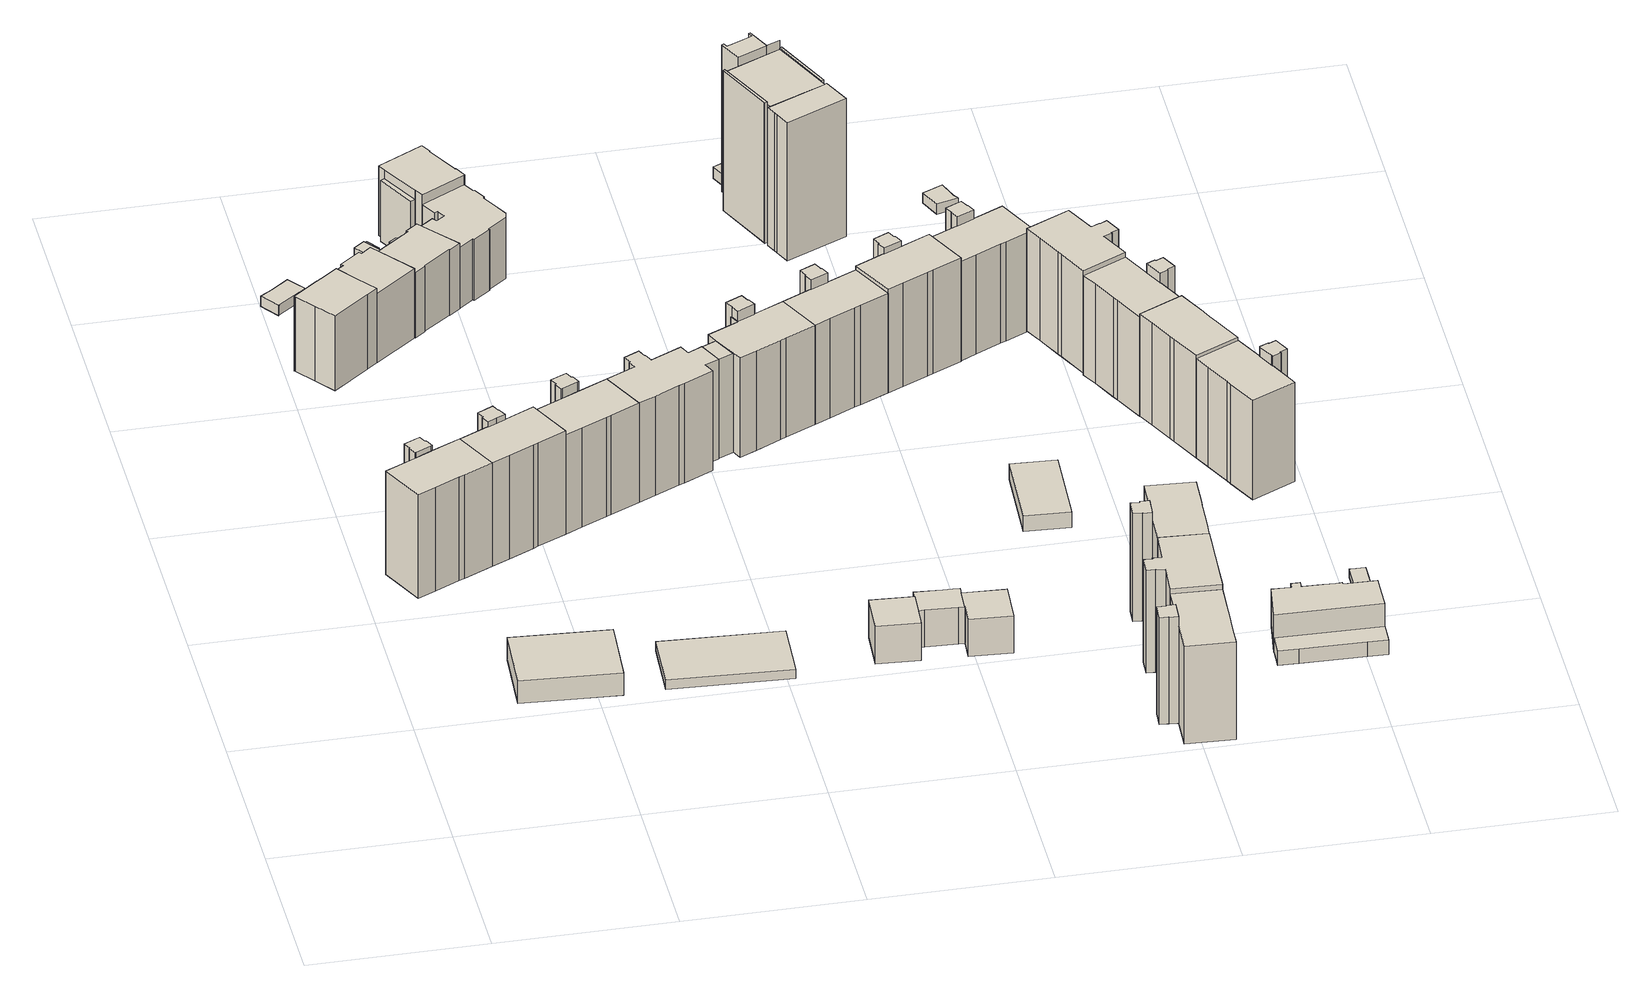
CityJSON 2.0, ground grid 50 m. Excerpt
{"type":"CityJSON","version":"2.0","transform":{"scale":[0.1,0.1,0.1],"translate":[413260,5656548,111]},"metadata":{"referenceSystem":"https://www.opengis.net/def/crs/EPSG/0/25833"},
"CityObjects":{
"building1":{"type":"Building","attributes":{"Gemeindeschluessel":14612000,"Geometrietyp2DReferenz":"3000","function":"31001_9998","roofType":"9999"},"children":["building1-1","building1-2"]},
"building1-1":{"type":"BuildingPart","attributes":{"Dachtyp_tdc":"tdcHipAndGableRoof","Dachneigung":15.09,"QualitaetDacherkennung":14,"Geometrietyp2DReferenz":"3000","measuredHeight":34.61,"roofType":"5000"},"parents":["building1"],"geometry":[{"type":"Solid","lod":"1","boundaries":[[[[0,1,2,3,4,5,6,7,8,9]],[[10,11,12,13,14,15,16,17,18,19]],[[9,10,19,0]],[[8,11,10,9]],[[7,12,11,8]],[[6,13,12,7]],[[5,14,13,6]],[[4,15,14,5]],[[3,16,15,4]],[[2,17,16,3]],[[1,18,17,2]],[[0,19,18,1]]]]}]},
"building1-2":{"type":"BuildingPart","attributes":{"Dachtyp_tdc":"tdcFreeFormRoof","Dachneigung":15.36,"QualitaetDacherkennung":20,"Geometrietyp2DReferenz":"3000","measuredHeight":34.92,"roofType":"5000"},"parents":["building1"],"geometry":[{"type":"Solid","lod":"1","boundaries":[[[[20,21,22,23,24,25,26,27,28,29]],[[30,31,32,33,34,35,11,36,37,19]],[[29,31,30,20]],[[28,32,31,29]],[[27,33,32,28]],[[26,34,33,27]],[[25,35,34,26]],[[24,11,35,25]],[[23,36,11,24]],[[22,37,36,23]],[[21,19,37,22]],[[20,30,19,21]]]]}]},
"building2":{"type":"Building","attributes":{"Dachtyp_tdc":"tdcPolyFlatRoof","Gemeindeschluessel":14612000,"Dachneigung":0,"QualitaetDacherkennung":86,"Geometrietyp2DReferenz":"3000","measuredHeight":7.02,"function":"31001_9998","roofType":"1000"},"geometry":[{"type":"Solid","lod":"1","boundaries":[[[[38,39,40,41]],[[42,43,44,45]],[[41,43,42,38]],[[40,44,43,41]],[[39,45,44,40]],[[38,42,45,39]]]]}]},
"building3":{"type":"Building","attributes":{"Gemeindeschluessel":14612000,"Geometrietyp2DReferenz":"3000","function":"31001_9998","roofType":"9999"},"children":["building3-1","building3-2"]},
"building3-1":{"type":"BuildingPart","attributes":{"Dachtyp_tdc":"tdcGableRoof","Dachneigung":44.14,"QualitaetDacherkennung":68,"Geometrietyp2DReferenz":"3000","measuredHeight":27.12,"roofType":"3100"},"parents":["building3"],"geometry":[{"type":"Solid","lod":"1","boundaries":[[[[46,47,48,49,50,51,52,53,54,55,56]],[[57,58,59,60,61,62,63,64,65,66,67]],[[56,58,57,46]],[[55,59,58,56]],[[54,60,59,55]],[[53,61,60,54]],[[52,62,61,53]],[[51,63,62,52]],[[50,64,63,51]],[[49,65,64,50]],[[48,66,65,49]],[[47,67,66,48]],[[46,57,67,47]]]]}]},
"building3-2":{"type":"BuildingPart","attributes":{"Dachtyp_tdc":"tdcFreeFormRoof","Dachneigung":69.48,"QualitaetDacherkennung":15,"Geometrietyp2DReferenz":"3000","measuredHeight":22.34,"roofType":"5000"},"parents":["building3"],"geometry":[{"type":"Solid","lod":"1","boundaries":[[[[68,69,70,71,72]],[[57,73,74,59,58]],[[72,73,57,68]],[[71,74,73,72]],[[70,59,74,71]],[[69,58,59,70]],[[68,57,58,69]]]]}]},
"building4":{"type":"Building","attributes":{"Dachtyp_tdc":"tdcPolyFlatRoof","Gemeindeschluessel":14612000,"Dachneigung":4.26,"QualitaetDacherkennung":62,"Geometrietyp2DReferenz":"3000","measuredHeight":3.41,"function":"31001_2000","roofType":"2100"},"geometry":[{"type":"Solid","lod":"1","boundaries":[[[[75,76,77,78,79,80]],[[81,82,83,84,85,86]],[[80,82,81,75]],[[79,83,82,80]],[[78,84,83,79]],[[77,85,84,78]],[[76,86,85,77]],[[75,81,86,76]]]]}]},
"building5":{"type":"Building","attributes":{"Gemeindeschluessel":14612000,"Geometrietyp2DReferenz":"3000","function":"31001_9998","roofType":"9999"},"children":["building5-1","building5-2"]},
"building5-1":{"type":"BuildingPart","attributes":{"Dachtyp_tdc":"tdcFreeFormRoof","Dachneigung":25.34,"QualitaetDacherkennung":10,"Geometrietyp2DReferenz":"3000","measuredHeight":34.92,"roofType":"5000"},"parents":["building5"],"geometry":[{"type":"Solid","lod":"1","boundaries":[[[[87,88,89,90,91,92,93,94,95]],[[96,97,98,99,100,101,102,103,104]],[[95,97,96,87]],[[94,98,97,95]],[[93,99,98,94]],[[92,100,99,93]],[[91,101,100,92]],[[90,102,101,91]],[[89,103,102,90]],[[88,104,103,89]],[[87,96,104,88]]]]}]},
"building5-2":{"type":"BuildingPart","attributes":{"Dachtyp_tdc":"tdcHipAndGableRoof","Dachneigung":15.27,"QualitaetDacherkennung":13,"Geometrietyp2DReferenz":"3000","measuredHeight":34.54,"roofType":"5000"},"parents":["building5"],"geometry":[{"type":"Solid","lod":"1","boundaries":[[[[105,106,107,108,109,110,111,112,113,114,115]],[[116,101,117,118,119,120,121,122,13,12,103]],[[115,101,116,105]],[[114,117,101,115]],[[113,118,117,114]],[[112,119,118,113]],[[111,120,119,112]],[[110,121,120,111]],[[109,122,121,110]],[[108,13,122,109]],[[107,12,13,108]],[[106,103,12,107]],[[105,116,103,106]]]]}]},
"building6":{"type":"Building","attributes":{"Dachtyp_tdc":"tdcFreeFormRoof","Gemeindeschluessel":14612000,"Dachneigung":44.47,"QualitaetDacherkennung":58,"Geometrietyp2DReferenz":"3000","measuredHeight":26.14,"function":"31001_9998","roofType":"5000"},"geometry":[{"type":"Solid","lod":"1","boundaries":[[[[123,124,125,126,127,128,129,130,131,132,133]],[[134,135,136,137,138,139,140,141,62,60,142]],[[133,135,134,123]],[[132,136,135,133]],[[131,137,136,132]],[[130,138,137,131]],[[129,139,138,130]],[[128,140,139,129]],[[127,141,140,128]],[[126,62,141,127]],[[125,60,62,126]],[[124,142,60,125]],[[123,134,142,124]]]]}]},
"building7":{"type":"Building","attributes":{"Dachtyp_tdc":"tdcPolyFlatRoof","Gemeindeschluessel":14612000,"Dachneigung":0,"QualitaetDacherkennung":54,"Geometrietyp2DReferenz":"3000","measuredHeight":3,"function":"31001_9998","roofType":"1000"},"geometry":[{"type":"Solid","lod":"1","boundaries":[[[[143,144,145,146]],[[147,148,149,150]],[[146,148,147,143]],[[145,149,148,146]],[[144,150,149,145]],[[143,147,150,144]]]]}]},
"building8":{"type":"Building","attributes":{"Gemeindeschluessel":14612000,"Geometrietyp2DReferenz":"3000","function":"31001_9998","roofType":"9999"},"children":["building8-1","building8-2"]},
"building8-1":{"type":"BuildingPart","attributes":{"Dachtyp_tdc":"tdcPolyFlatRoof","Dachneigung":0,"QualitaetDacherkennung":43,"Geometrietyp2DReferenz":"3000","measuredHeight":31.47,"roofType":"1000"},"parents":["building8"],"geometry":[{"type":"Solid","lod":"1","boundaries":[[[[151,152,153,154,155,156,157,158,159,160]],[[161,162,163,164,165,166,119,118,117,167]],[[159,162,161,160]],[[158,163,162,159]],[[157,164,163,158]],[[156,165,164,157]],[[155,166,165,156]],[[154,119,166,155]],[[153,118,119,154]],[[152,117,118,153]],[[151,167,117,152]],[[160,161,167,151]]]]}]},
"building8-2":{"type":"BuildingPart","attributes":{"Dachtyp_tdc":"tdcFreeFormRoof","Dachneigung":10.83,"QualitaetDacherkennung":24,"Geometrietyp2DReferenz":"3000","measuredHeight":34.85,"roofType":"5000"},"parents":["building8"],"geometry":[{"type":"Solid","lod":"1","boundaries":[[[[168,169,170,171,172,173,174,175,176,177]],[[178,179,180,181,182,161,183,184,167,185]],[[177,179,178,168]],[[176,180,179,177]],[[175,181,180,176]],[[174,182,181,175]],[[173,161,182,174]],[[172,183,161,173]],[[171,184,183,172]],[[170,167,184,171]],[[169,185,167,170]],[[168,178,185,169]]]]}]},
"building9":{"type":"Building","attributes":{"Gemeindeschluessel":14612000,"Geometrietyp2DReferenz":"3000","function":"31001_9998","roofType":"9999"},"children":["building9-1","building9-2","building9-3","building9-4"]},
"building9-1":{"type":"BuildingPart","attributes":{"Dachtyp_tdc":"tdcPolyFlatRoof","Dachneigung":31.48,"QualitaetDacherkennung":34,"Geometrietyp2DReferenz":"3000","measuredHeight":20.27,"roofType":"2100"},"parents":["building9"],"geometry":[{"type":"Solid","lod":"1","boundaries":[[[[186,187,188,189,190,191]],[[192,193,194,195,196,197]],[[191,193,192,186]],[[190,194,193,191]],[[189,195,194,190]],[[188,196,195,189]],[[187,197,196,188]],[[186,192,197,187]]]]}]},
"building9-2":{"type":"BuildingPart","attributes":{"Dachtyp_tdc":"tdcFreeFormRoof","Dachneigung":33.44,"QualitaetDacherkennung":67,"Geometrietyp2DReferenz":"3000","measuredHeight":23.18,"roofType":"5000"},"parents":["building9"],"geometry":[{"type":"Solid","lod":"1","boundaries":[[[[198,199,200,201,202,203,204,205,206,207,208,209,210,211,212,213,214,215,216,217,218]],[[192,197,219,220,221,222,223,224,225,226,227,228,229,230,231,232,233,141,234,235,236]],[[217,197,192,218]],[[216,219,197,217]],[[215,220,219,216]],[[214,221,220,215]],[[213,222,221,214]],[[212,223,222,213]],[[211,224,223,212]],[[210,225,224,211]],[[209,226,225,210]],[[208,227,226,209]],[[207,228,227,208]],[[206,229,228,207]],[[205,230,229,206]],[[204,231,230,205]],[[203,232,231,204]],[[202,233,232,203]],[[201,141,233,202]],[[200,234,141,201]],[[199,235,234,200]],[[198,236,235,199]],[[218,192,236,198]]]]}]},
"building9-3":{"type":"BuildingPart","attributes":{"Dachtyp_tdc":"tdcPolyFlatRoof","Dachneigung":8.79,"QualitaetDacherkennung":41,"Geometrietyp2DReferenz":"3000","measuredHeight":19.7,"roofType":"2100"},"parents":["building9"],"geometry":[{"type":"Solid","lod":"1","boundaries":[[[[237,238,239,240,241,242]],[[243,244,236,235,140,245]],[[242,244,243,237]],[[241,236,244,242]],[[240,235,236,241]],[[239,140,235,240]],[[238,245,140,239]],[[237,243,245,238]]]]}]},
"building9-4":{"type":"BuildingPart","attributes":{"Dachtyp_tdc":"tdcFreeFormRoof","Dachneigung":60.99,"QualitaetDacherkennung":7,"Geometrietyp2DReferenz":"3000","measuredHeight":19.27,"roofType":"5000"},"parents":["building9"],"geometry":[{"type":"Solid","lod":"1","boundaries":[[[[246,247,248,249]],[[243,250,251,244]],[[249,250,243,246]],[[248,251,250,249]],[[247,244,251,248]],[[246,243,244,247]]]]}]},
"building10":{"type":"Building","attributes":{"Gemeindeschluessel":14612000,"Geometrietyp2DReferenz":"3000","function":"31001_9998","roofType":"9999"},"children":["building10-1","building10-2"]},
"building10-1":{"type":"BuildingPart","attributes":{"Dachtyp_tdc":"tdcPolyFlatRoof","Dachneigung":0,"QualitaetDacherkennung":69,"Geometrietyp2DReferenz":"3000","measuredHeight":22.02,"roofType":"1000"},"parents":["building10"],"geometry":[{"type":"Solid","lod":"1","boundaries":[[[[252,253,254,255,256,257,258,259,260,261,262,263,264]],[[265,266,267,268,269,270,271,272,273,274,275,276,277]],[[264,266,265,252]],[[263,267,266,264]],[[262,268,267,263]],[[261,269,268,262]],[[260,270,269,261]],[[259,271,270,260]],[[258,272,271,259]],[[257,273,272,258]],[[256,274,273,257]],[[255,275,274,256]],[[254,276,275,255]],[[253,277,276,254]],[[252,265,277,253]]]]}]},
"building10-2":{"type":"BuildingPart","attributes":{"Dachtyp_tdc":"tdcFreeFormRoof","Dachneigung":75.49,"QualitaetDacherkennung":27,"Geometrietyp2DReferenz":"3000","measuredHeight":20.71,"roofType":"5000"},"parents":["building10"],"geometry":[{"type":"Solid","lod":"1","boundaries":[[[[278,279,280,281]],[[269,268,282,283]],[[281,268,269,278]],[[280,282,268,281]],[[279,283,282,280]],[[278,269,283,279]]]]}]},
"building11":{"type":"Building","attributes":{"Dachtyp_tdc":"tdcFreeFormRoof","Gemeindeschluessel":14612000,"Dachneigung":1.06,"QualitaetDacherkennung":55,"Geometrietyp2DReferenz":"3000","measuredHeight":22.29,"function":"31001_9998","roofType":"5000"},"geometry":[{"type":"Solid","lod":"1","boundaries":[[[[284,285,286,287,288,289,290,291,292,293,294,295,296,297,298,299,300,301,302]],[[303,304,305,306,307,308,309,310,311,312,313,314,315,316,317,318,319,320,321]],[[302,304,303,284]],[[301,305,304,302]],[[300,306,305,301]],[[299,307,306,300]],[[298,308,307,299]],[[297,309,308,298]],[[296,310,309,297]],[[295,311,310,296]],[[294,312,311,295]],[[293,313,312,294]],[[292,314,313,293]],[[291,315,314,292]],[[290,316,315,291]],[[289,317,316,290]],[[288,318,317,289]],[[287,319,318,288]],[[286,320,319,287]],[[285,321,320,286]],[[284,303,321,285]]]]}]},
"building12":{"type":"Building","attributes":{"Dachtyp_tdc":"tdcPolyFlatRoof","Gemeindeschluessel":14612000,"Dachneigung":0,"QualitaetDacherkennung":43,"Geometrietyp2DReferenz":"3000","measuredHeight":31.52,"function":"31001_9998","roofType":"1000"},"geometry":[{"type":"Solid","lod":"1","boundaries":[[[[322,323,324,325,326,327,328,329,330,331,332,333,334,335,336,337,338,159,158]],[[339,340,341,342,343,344,345,346,347,348,349,350,351,352,353,354,355,356,357]],[[158,340,339,322]],[[159,341,340,158]],[[338,342,341,159]],[[337,343,342,338]],[[336,344,343,337]],[[335,345,344,336]],[[334,346,345,335]],[[333,347,346,334]],[[332,348,347,333]],[[331,349,348,332]],[[330,350,349,331]],[[329,351,350,330]],[[328,352,351,329]],[[327,353,352,328]],[[326,354,353,327]],[[325,355,354,326]],[[324,356,355,325]],[[323,357,356,324]],[[322,339,357,323]]]]}]},
"building13":{"type":"Building","attributes":{"Gemeindeschluessel":14612000,"Geometrietyp2DReferenz":"3000","function":"31001_9998","roofType":"9999"},"children":["building13-1","building13-2","building13-3"]},
"building13-1":{"type":"BuildingPart","attributes":{"Dachtyp_tdc":"tdcPolyFlatRoof","Dachneigung":0,"QualitaetDacherkennung":70,"Geometrietyp2DReferenz":"3000","measuredHeight":11.72,"roofType":"1000"},"parents":["building13"],"geometry":[{"type":"Solid","lod":"1","boundaries":[[[[358,359,360,361,362,363,364]],[[365,366,367,368,369,370,371]],[[364,366,365,358]],[[363,367,366,364]],[[362,368,367,363]],[[361,369,368,362]],[[360,370,369,361]],[[359,371,370,360]],[[358,365,371,359]]]]}]},
"building13-2":{"type":"BuildingPart","attributes":{"Dachtyp_tdc":"tdcPolyFlatRoof","Dachneigung":0,"QualitaetDacherkennung":80,"Geometrietyp2DReferenz":"3000","measuredHeight":11.6,"roofType":"1000"},"parents":["building13"],"geometry":[{"type":"Solid","lod":"1","boundaries":[[[[372,373,374,375,376,377,378,379,380,381,382]],[[383,384,385,386,387,388,389,390,391,367,366]],[[382,383,366,372]],[[381,384,383,382]],[[380,385,384,381]],[[379,386,385,380]],[[378,387,386,379]],[[377,388,387,378]],[[376,389,388,377]],[[375,390,389,376]],[[374,391,390,375]],[[373,367,391,374]],[[372,366,367,373]]]]}]},
"building13-3":{"type":"BuildingPart","attributes":{"Dachtyp_tdc":"tdcPolyFlatRoof","Dachneigung":0,"QualitaetDacherkennung":73,"Geometrietyp2DReferenz":"3000","measuredHeight":11.74,"roofType":"1000"},"parents":["building13"],"geometry":[{"type":"Solid","lod":"1","boundaries":[[[[392,393,394,395,396,397,398]],[[399,400,401,389,388,402,403]],[[398,400,399,392]],[[397,401,400,398]],[[396,389,401,397]],[[395,388,389,396]],[[394,402,388,395]],[[393,403,402,394]],[[392,399,403,393]]]]}]},
"building14":{"type":"Building","attributes":{"Gemeindeschluessel":14612000,"Geometrietyp2DReferenz":"3000","function":"31001_9998","roofType":"9999"},"children":["building14-1","building14-2","building14-3"]},
"building14-1":{"type":"BuildingPart","attributes":{"Dachtyp_tdc":"tdcFreeFormRoof","Dachneigung":10.68,"QualitaetDacherkennung":22,"Geometrietyp2DReferenz":"3000","measuredHeight":34.82,"roofType":"5000"},"parents":["building14"],"geometry":[{"type":"Solid","lod":"1","boundaries":[[[[404,405,406,407,408,409,410]],[[411,412,413,414,415,416,417]],[[410,412,411,404]],[[409,413,412,410]],[[408,414,413,409]],[[407,415,414,408]],[[406,416,415,407]],[[405,417,416,406]],[[404,411,417,405]]]]}]},
"building14-2":{"type":"BuildingPart","attributes":{"Dachtyp_tdc":"tdcPolyFlatRoof","Dachneigung":0,"QualitaetDacherkennung":46,"Geometrietyp2DReferenz":"3000","measuredHeight":31.48,"roofType":"1000"},"parents":["building14"],"geometry":[{"type":"Solid","lod":"1","boundaries":[[[[418,419,420,421,422,423,424,425,426,427,428,429,430,431,432,433]],[[415,414,434,435,436,437,438,439,440,441,442,443,444,445,446,416]],[[433,414,415,418]],[[432,434,414,433]],[[431,435,434,432]],[[430,436,435,431]],[[429,437,436,430]],[[428,438,437,429]],[[427,439,438,428]],[[426,440,439,427]],[[425,441,440,426]],[[424,442,441,425]],[[423,443,442,424]],[[422,444,443,423]],[[421,445,444,422]],[[420,446,445,421]],[[419,416,446,420]],[[418,415,416,419]]]]}]},
"building14-3":{"type":"BuildingPart","attributes":{"Dachtyp_tdc":"tdcPolyFlatRoof","Dachneigung":0,"QualitaetDacherkennung":54,"Geometrietyp2DReferenz":"3000","measuredHeight":31.36,"roofType":"1000"},"parents":["building14"],"geometry":[{"type":"Solid","lod":"1","boundaries":[[[[447,448,449,450]],[[451,452,443,442]],[[450,452,451,447]],[[449,443,452,450]],[[448,442,443,449]],[[447,451,442,448]]]]}]},
"building15":{"type":"Building","attributes":{"Gemeindeschluessel":14612000,"Geometrietyp2DReferenz":"3000","function":"31001_9998","roofType":"9999"},"children":["building15-1","building15-2"]},
"building15-1":{"type":"BuildingPart","attributes":{"Dachtyp_tdc":"tdcPolyFlatRoof","Dachneigung":0,"QualitaetDacherkennung":22,"Geometrietyp2DReferenz":"3000","measuredHeight":34.4,"roofType":"1000"},"parents":["building15"],"geometry":[{"type":"Solid","lod":"1","boundaries":[[[[453,454,455,456,457,458,459,460]],[[461,462,463,464,465,466,467,468]],[[460,462,461,453]],[[459,463,462,460]],[[458,464,463,459]],[[457,465,464,458]],[[456,466,465,457]],[[455,467,466,456]],[[454,468,467,455]],[[453,461,468,454]]]]}]},
"building15-2":{"type":"BuildingPart","attributes":{"Dachtyp_tdc":"tdcPolyFlatRoof","Dachneigung":0,"QualitaetDacherkennung":46,"Geometrietyp2DReferenz":"3000","measuredHeight":31.53,"roofType":"1000"},"parents":["building15"],"geometry":[{"type":"Solid","lod":"1","boundaries":[[[[469,470,471,472,473,431,430,474,475]],[[476,477,478,436,435,465,464,479,480]],[[475,477,476,469]],[[474,478,477,475]],[[430,436,478,474]],[[431,435,436,430]],[[473,465,435,431]],[[472,464,465,473]],[[471,479,464,472]],[[470,480,479,471]],[[469,476,480,470]]]]}]},
"building16":{"type":"Building","attributes":{"Gemeindeschluessel":14612000,"Geometrietyp2DReferenz":"3000","function":"31001_9998","roofType":"9999"},"children":["building16-1","building16-2"]},
"building16-1":{"type":"BuildingPart","attributes":{"Dachtyp_tdc":"tdcPolyFlatRoof","Dachneigung":0,"QualitaetDacherkennung":67,"Geometrietyp2DReferenz":"3000","measuredHeight":33.84,"roofType":"1000"},"parents":["building16"],"geometry":[{"type":"Solid","lod":"1","boundaries":[[[[481,482,483,484,485,486,487,488]],[[489,490,491,492,493,494,495,496]],[[488,490,489,481]],[[487,491,490,488]],[[486,492,491,487]],[[485,493,492,486]],[[484,494,493,485]],[[483,495,494,484]],[[482,496,495,483]],[[481,489,496,482]]]]}]},
"building16-2":{"type":"BuildingPart","attributes":{"Dachtyp_tdc":"tdcPolyFlatRoof","Dachneigung":0,"QualitaetDacherkennung":65,"Geometrietyp2DReferenz":"3000","measuredHeight":30.89,"roofType":"1000"},"parents":["building16"],"geometry":[{"type":"Solid","lod":"1","boundaries":[[[[497,498,499,500,501,502,503,504,505,506]],[[492,507,508,509,510,511,512,513,514,493]],[[506,492,493,497]],[[505,507,492,506]],[[504,508,507,505]],[[503,509,508,504]],[[502,510,509,503]],[[501,511,510,502]],[[500,512,511,501]],[[499,513,512,500]],[[498,514,513,499]],[[497,493,514,498]]]]}]},
"building17":{"type":"Building","attributes":{"Dachtyp_tdc":"tdcFreeFormRoof","Gemeindeschluessel":14612000,"Dachneigung":16.06,"QualitaetDacherkennung":21,"Geometrietyp2DReferenz":"3000","measuredHeight":34.2,"function":"31001_9998","roofType":"5000"},"geometry":[{"type":"Solid","lod":"1","boundaries":[[[[515,516,517,518,519,520,521,522,523,524,525,526,527,528,529,530]],[[531,532,533,534,535,536,537,538,539,540,541,542,543,544,545,546]],[[530,532,531,515]],[[529,533,532,530]],[[528,534,533,529]],[[527,535,534,528]],[[526,536,535,527]],[[525,537,536,526]],[[524,538,537,525]],[[523,539,538,524]],[[522,540,539,523]],[[521,541,540,522]],[[520,542,541,521]],[[519,543,542,520]],[[518,544,543,519]],[[517,545,544,518]],[[516,546,545,517]],[[515,531,546,516]]]]}]},
"building18":{"type":"Building","attributes":{"Dachtyp_tdc":"tdcPolyFlatRoof","Gemeindeschluessel":14612000,"Dachneigung":0,"QualitaetDacherkennung":92,"Geometrietyp2DReferenz":"3000","measuredHeight":4.95,"function":"31001_9998","roofType":"1000"},"geometry":[{"type":"Solid","lod":"1","boundaries":[[[[547,548,549,550]],[[551,552,553,554]],[[550,552,551,547]],[[549,553,552,550]],[[548,554,553,549]],[[547,551,554,548]]]]}]},
"building19":{"type":"Building","attributes":{"Gemeindeschluessel":14612000,"Geometrietyp2DReferenz":"3000","function":"31001_9998","roofType":"9999"},"children":["building19-1","building19-2"]},
"building19-1":{"type":"BuildingPart","attributes":{"Dachtyp_tdc":"tdcPolyFlatRoof","Dachneigung":0,"QualitaetDacherkennung":23,"Geometrietyp2DReferenz":"3000","measuredHeight":34.42,"roofType":"1000"},"parents":["building19"],"geometry":[{"type":"Solid","lod":"1","boundaries":[[[[555,556,557,558,559,560,561,562]],[[563,564,565,566,567,568,569,570]],[[562,564,563,555]],[[561,565,564,562]],[[560,566,565,561]],[[559,567,566,560]],[[558,568,567,559]],[[557,569,568,558]],[[556,570,569,557]],[[555,563,570,556]]]]}]},
"building19-2":{"type":"BuildingPart","attributes":{"Dachtyp_tdc":"tdcHipAndGableRoof","Dachneigung":16.61,"QualitaetDacherkennung":13,"Geometrietyp2DReferenz":"3000","measuredHeight":34.62,"roofType":"5000"},"parents":["building19"],"geometry":[{"type":"Solid","lod":"1","boundaries":[[[[571,572,573,574,575,576,577,578,579,580,581]],[[582,566,583,584,585,586,587,588,589,590,567]],[[581,582,567,571]],[[580,566,582,581]],[[579,583,566,580]],[[578,584,583,579]],[[577,585,584,578]],[[576,586,585,577]],[[575,587,586,576]],[[574,588,587,575]],[[573,589,588,574]],[[572,590,589,573]],[[571,567,590,572]]]]}]},
"building20":{"type":"Building","attributes":{"Gemeindeschluessel":14612000,"Geometrietyp2DReferenz":"3000","function":"31001_9998","roofType":"9999"},"children":["building20-1","building20-2","building20-3","building20-4","building20-5","building20-6"]},
"building20-1":{"type":"BuildingPart","attributes":{"Dachtyp_tdc":"tdcPolyFlatRoof","Dachneigung":0,"QualitaetDacherkennung":21,"Geometrietyp2DReferenz":"3000","measuredHeight":3.69,"roofType":"1000"},"parents":["building20"],"geometry":[{"type":"Solid","lod":"1","boundaries":[[[[591,592,593,594]],[[595,596,597,598]],[[593,596,595,594]],[[592,597,596,593]],[[591,598,597,592]],[[594,595,598,591]]]]}]},
"building20-2":{"type":"BuildingPart","attributes":{"Dachtyp_tdc":"tdcPolyFlatRoof","Dachneigung":0,"QualitaetDacherkennung":70,"Geometrietyp2DReferenz":"3000","measuredHeight":43.7,"roofType":"1000"},"parents":["building20"],"geometry":[{"type":"Solid","lod":"1","boundaries":[[[[599,600,601,602,603,604,605]],[[606,607,608,609,610,611,612]],[[605,607,606,599]],[[604,608,607,605]],[[603,609,608,604]],[[602,610,609,603]],[[601,611,610,602]],[[600,612,611,601]],[[599,606,612,600]]]]}]},
"building20-3":{"type":"BuildingPart","attributes":{"Dachtyp_tdc":"tdcFreeFormRoof","Dachneigung":40.8,"QualitaetDacherkennung":30,"Geometrietyp2DReferenz":"3000","measuredHeight":44.21,"roofType":"5000"},"parents":["building20"],"geometry":[{"type":"Solid","lod":"1","boundaries":[[[[613,614,615,616]],[[617,618,607,606]],[[616,618,617,613]],[[615,607,618,616]],[[614,606,607,615]],[[613,617,606,614]]]]}]},
"building20-4":{"type":"BuildingPart","attributes":{"Dachtyp_tdc":"tdcPolyFlatRoof","Dachneigung":0,"QualitaetDacherkennung":65,"Geometrietyp2DReferenz":"3000","measuredHeight":46.54,"roofType":"1000"},"parents":["building20"],"geometry":[{"type":"Solid","lod":"1","boundaries":[[[[619,620,621,622,623,624,625,626,627,628,629]],[[598,630,631,632,633,606,612,634,635,636,595]],[[629,598,595,619]],[[628,630,598,629]],[[627,631,630,628]],[[626,632,631,627]],[[625,633,632,626]],[[624,606,633,625]],[[623,612,606,624]],[[622,634,612,623]],[[621,635,634,622]],[[620,636,635,621]],[[619,595,636,620]]]]}]},
"building20-5":{"type":"BuildingPart","attributes":{"Dachtyp_tdc":"tdcGableRoof","Dachneigung":13.34,"QualitaetDacherkennung":4,"Geometrietyp2DReferenz":"3000","measuredHeight":45.59,"roofType":"3100"},"parents":["building20"],"geometry":[{"type":"Solid","lod":"1","boundaries":[[[[637,638,639,640,641]],[[610,642,643,644,611]],[[641,642,610,637]],[[640,643,642,641]],[[639,644,643,640]],[[638,611,644,639]],[[637,610,611,638]]]]}]},
"building20-6":{"type":"BuildingPart","attributes":{"Dachtyp_tdc":"tdcPolyFlatRoof","Dachneigung":0,"QualitaetDacherkennung":44,"Geometrietyp2DReferenz":"3000","measuredHeight":43.7,"roofType":"1000"},"parents":["building20"],"geometry":[{"type":"Solid","lod":"1","boundaries":[[[[645,646,604,603,647,648,649,650]],[[651,652,653,654,655,609,608,656]],[[650,652,651,645]],[[649,653,652,650]],[[648,654,653,649]],[[647,655,654,648]],[[603,609,655,647]],[[604,608,609,603]],[[646,656,608,604]],[[645,651,656,646]]]]}]},
"building21":{"type":"Building","attributes":{"Gemeindeschluessel":14612000,"Geometrietyp2DReferenz":"3000","function":"31001_9998","roofType":"9999"},"children":["building21-1","building21-2"]},
"building21-1":{"type":"BuildingPart","attributes":{"Dachtyp_tdc":"tdcPolyFlatRoof","Dachneigung":12.8,"QualitaetDacherkennung":47,"Geometrietyp2DReferenz":"3000","measuredHeight":34.8,"roofType":"2100"},"parents":["building21"],"geometry":[{"type":"Solid","lod":"1","boundaries":[[[[657,658,659,660,661,662,663,664]],[[665,666,667,668,669,670,671,672]],[[663,666,665,664]],[[662,667,666,663]],[[661,668,667,662]],[[660,669,668,661]],[[659,670,669,660]],[[658,671,670,659]],[[657,672,671,658]],[[664,665,672,657]]]]}]},
"building21-2":{"type":"BuildingPart","attributes":{"Dachtyp_tdc":"tdcGableRoof","Dachneigung":16.81,"QualitaetDacherkennung":15,"Geometrietyp2DReferenz":"3000","measuredHeight":34.04,"roofType":"3100"},"parents":["building21"],"geometry":[{"type":"Solid","lod":"1","boundaries":[[[[673,674,675,676,677,678,679,680,681,682,683]],[[535,665,684,672,685,686,687,688,689,690,536]],[[683,665,535,673]],[[682,684,665,683]],[[681,672,684,682]],[[680,685,672,681]],[[679,686,685,680]],[[678,687,686,679]],[[677,688,687,678]],[[676,689,688,677]],[[675,690,689,676]],[[674,536,690,675]],[[673,535,536,674]]]]}]},
"building22":{"type":"Building","attributes":{"Gemeindeschluessel":14612000,"Geometrietyp2DReferenz":"3000","function":"31001_9998","roofType":"9999"},"children":["building22-1","building22-2"]},
"building22-1":{"type":"BuildingPart","attributes":{"Dachtyp_tdc":"tdcPolyFlatRoof","Dachneigung":0,"QualitaetDacherkennung":28,"Geometrietyp2DReferenz":"3000","measuredHeight":34.23,"roofType":"1000"},"parents":["building22"],"geometry":[{"type":"Solid","lod":"1","boundaries":[[[[691,692,693,694,695,696,697,698]],[[699,700,701,702,703,704,705,706]],[[698,700,699,691]],[[697,701,700,698]],[[696,702,701,697]],[[695,703,702,696]],[[694,704,703,695]],[[693,705,704,694]],[[692,706,705,693]],[[691,699,706,692]]]]}]},
"building22-2":{"type":"BuildingPart","attributes":{"Dachtyp_tdc":"tdcPolyFlatRoof","Dachneigung":0,"QualitaetDacherkennung":46,"Geometrietyp2DReferenz":"3000","measuredHeight":31.39,"roofType":"1000"},"parents":["building22"],"geometry":[{"type":"Solid","lod":"1","boundaries":[[[[707,708,709,710,711,712,713,714,715,716]],[[702,717,718,719,720,721,722,723,724,703]],[[715,717,702,716]],[[714,718,717,715]],[[713,719,718,714]],[[712,720,719,713]],[[711,721,720,712]],[[710,722,721,711]],[[709,723,722,710]],[[708,724,723,709]],[[707,703,724,708]],[[716,702,703,707]]]]}]},
"building23":{"type":"Building","attributes":{"Gemeindeschluessel":14612000,"QualitaetDacherkennung":100,"Geometrietyp2DReferenz":"3000","function":"31001_9998","roofType":"9999"},"children":["building23-1","building23-2"]},
"building23-1":{"type":"BuildingPart","attributes":{"Dachtyp_tdc":"tdcLeanToRoof","Dachneigung":0,"QualitaetDacherkennung":100,"Geometrietyp2DReferenz":"3000","measuredHeight":11.69,"roofType":"2100"},"parents":["building23"],"geometry":[{"type":"Solid","lod":"1","boundaries":[[[[725,726,727,728,729,730,731,732,733,734,735,736,737]],[[738,739,740,741,742,743,744,745,746,747,748,749,750]],[[737,739,738,725]],[[736,740,739,737]],[[735,741,740,736]],[[734,742,741,735]],[[733,743,742,734]],[[732,744,743,733]],[[731,745,744,732]],[[730,746,745,731]],[[729,747,746,730]],[[728,748,747,729]],[[727,749,748,728]],[[726,750,749,727]],[[725,738,750,726]]]]}]},
"building23-2":{"type":"BuildingPart","attributes":{"Dachtyp_tdc":"tdcLeanToRoof","Dachneigung":0,"QualitaetDacherkennung":100,"Geometrietyp2DReferenz":"3000","measuredHeight":4.6,"roofType":"2100"},"parents":["building23"],"geometry":[{"type":"Solid","lod":"1","boundaries":[[[[751,752,753,754,755,756,757]],[[750,758,759,760,761,762,738]],[[757,758,750,751]],[[756,759,758,757]],[[755,760,759,756]],[[754,761,760,755]],[[753,762,761,754]],[[752,738,762,753]],[[751,750,738,752]]]]}]},
"building24":{"type":"Building","attributes":{"Dachtyp_tdc":"tdcPolyFlatRoof","Gemeindeschluessel":14612000,"Dachneigung":3.2,"QualitaetDacherkennung":62,"Geometrietyp2DReferenz":"3000","measuredHeight":3.35,"function":"31001_2000","roofType":"2100"},"geometry":[{"type":"Solid","lod":"1","boundaries":[[[[763,764,765,766,767]],[[768,769,770,771,772]],[[767,769,768,763]],[[766,770,769,767]],[[765,771,770,766]],[[764,772,771,765]],[[763,768,772,764]]]]}]},
"building25":{"type":"Building","attributes":{"Dachtyp_tdc":"tdcFreeFormRoof","Gemeindeschluessel":14612000,"Dachneigung":16.34,"QualitaetDacherkennung":15,"Geometrietyp2DReferenz":"3000","measuredHeight":34.15,"function":"31001_9998","roofType":"5000"},"geometry":[{"type":"Solid","lod":"1","boundaries":[[[[773,774,775,776,777,778,779,780,781,782,783,784,785,786,787]],[[788,789,790,791,792,793,794,795,796,797,798,799,800,801,802]],[[787,789,788,773]],[[786,790,789,787]],[[785,791,790,786]],[[784,792,791,785]],[[783,793,792,784]],[[782,794,793,783]],[[781,795,794,782]],[[780,796,795,781]],[[779,797,796,780]],[[778,798,797,779]],[[777,799,798,778]],[[776,800,799,777]],[[775,801,800,776]],[[774,802,801,775]],[[773,788,802,774]]]]}]},
"building26":{"type":"Building","attributes":{"Gemeindeschluessel":14612000,"Geometrietyp2DReferenz":"3000","function":"31001_9998","roofType":"9999"},"children":["building26-1","building26-2"]},
"building26-1":{"type":"BuildingPart","attributes":{"Dachtyp_tdc":"tdcPolyFlatRoof","Dachneigung":0,"QualitaetDacherkennung":19,"Geometrietyp2DReferenz":"3000","measuredHeight":34.44,"roofType":"1000"},"parents":["building26"],"geometry":[{"type":"Solid","lod":"1","boundaries":[[[[803,804,805,806,807,808,809,810,811]],[[812,813,814,815,816,817,818,819,820]],[[811,813,812,803]],[[810,814,813,811]],[[809,815,814,810]],[[808,816,815,809]],[[807,817,816,808]],[[806,818,817,807]],[[805,819,818,806]],[[804,820,819,805]],[[803,812,820,804]]]]}]},
"building26-2":{"type":"BuildingPart","attributes":{"Dachtyp_tdc":"tdcPolyFlatRoof","Dachneigung":0,"QualitaetDacherkennung":59,"Geometrietyp2DReferenz":"3000","measuredHeight":31.57,"roofType":"1000"},"parents":["building26"],"geometry":[{"type":"Solid","lod":"1","boundaries":[[[[821,822,823,824,825,826,827,828,829]],[[815,830,831,832,833,834,835,836,816]],[[828,830,815,829]],[[827,831,830,828]],[[826,832,831,827]],[[825,833,832,826]],[[824,834,833,825]],[[823,835,834,824]],[[822,836,835,823]],[[821,816,836,822]],[[829,815,816,821]]]]}]},
"building27":{"type":"Building","attributes":{"Gemeindeschluessel":14612000,"Geometrietyp2DReferenz":"3000","function":"31001_9998","roofType":"9999"},"children":["building27-1","building27-2"]},
"building27-1":{"type":"BuildingPart","attributes":{"Dachtyp_tdc":"tdcPolyFlatRoof","Dachneigung":0,"QualitaetDacherkennung":0,"Geometrietyp2DReferenz":"3000","measuredHeight":24.8,"roofType":"9999"},"parents":["building27"],"geometry":[{"type":"Solid","lod":"1","boundaries":[[[[837,838,839,840,841,842,843,844]],[[845,846,847,848,849,850,851,852]],[[844,846,845,837]],[[843,847,846,844]],[[842,848,847,843]],[[841,849,848,842]],[[840,850,849,841]],[[839,851,850,840]],[[838,852,851,839]],[[837,845,852,838]]]]}]},
"building27-2":{"type":"BuildingPart","attributes":{"Dachtyp_tdc":"tdcHipAndGableRoof","Dachneigung":19.43,"QualitaetDacherkennung":16,"Geometrietyp2DReferenz":"3000","measuredHeight":34.56,"roofType":"5000"},"parents":["building27"],"geometry":[{"type":"Solid","lod":"1","boundaries":[[[[853,854,855,856,857,858,859,860,861,862,863]],[[845,864,852,865,866,867,868,869,870,871,872]],[[863,864,845,853]],[[862,852,864,863]],[[861,865,852,862]],[[860,866,865,861]],[[859,867,866,860]],[[858,868,867,859]],[[857,869,868,858]],[[856,870,869,857]],[[855,871,870,856]],[[854,872,871,855]],[[853,845,872,854]]]]}]},
"building28":{"type":"Building","attributes":{"Dachtyp_tdc":"tdcFreeFormRoof","Gemeindeschluessel":14612000,"Dachneigung":22.9,"QualitaetDacherkennung":7,"Geometrietyp2DReferenz":"3000","measuredHeight":4.39,"function":"31001_9998","roofType":"5000"},"geometry":[{"type":"Solid","lod":"1","boundaries":[[[[873,874,875,876,877,878]],[[879,880,881,882,883,884]],[[878,880,879,873]],[[877,881,880,878]],[[876,882,881,877]],[[875,883,882,876]],[[874,884,883,875]],[[873,879,884,874]]]]}]},
"building29":{"type":"Building","attributes":{"Gemeindeschluessel":14612000,"Geometrietyp2DReferenz":"3000","function":"31001_9998","roofType":"9999"},"children":["building29-1","building29-2"]},
"building29-1":{"type":"BuildingPart","attributes":{"Dachtyp_tdc":"tdcFreeFormRoof","Dachneigung":10.52,"QualitaetDacherkennung":19,"Geometrietyp2DReferenz":"3000","measuredHeight":34.8,"roofType":"5000"},"parents":["building29"],"geometry":[{"type":"Solid","lod":"1","boundaries":[[[[885,886,887,888,889,890,891,892,893,894]],[[895,896,897,898,899,900,901,902,903,904]],[[894,896,895,885]],[[893,897,896,894]],[[892,898,897,893]],[[891,899,898,892]],[[890,900,899,891]],[[889,901,900,890]],[[888,902,901,889]],[[887,903,902,888]],[[886,904,903,887]],[[885,895,904,886]]]]}]},
"building29-2":{"type":"BuildingPart","attributes":{"Dachtyp_tdc":"tdcPolyFlatRoof","Dachneigung":0,"QualitaetDacherkennung":54,"Geometrietyp2DReferenz":"3000","measuredHeight":31.58,"roofType":"1000"},"parents":["building29"],"geometry":[{"type":"Solid","lod":"1","boundaries":[[[[905,906,907,908,909,910,911,912,913]],[[865,898,895,914,915,916,917,918,866]],[[913,898,865,905]],[[912,895,898,913]],[[911,914,895,912]],[[910,915,914,911]],[[909,916,915,910]],[[908,917,916,909]],[[907,918,917,908]],[[906,866,918,907]],[[905,865,866,906]]]]}]}
},
"vertices":[
[158,1255,338],[72,1213,338],[132,1088,338],[183,1112,338],[254,1147,338],[269,1154,338],[351,1194,338],[290,1319,338],[209,1280,338],[183,1267,338],[183,1267,10],[209,1280,10],[290,1319,10],[351,1194,10],[269,1154,10],[254,1147,10],[183,1112,10],[132,1088,10],[72,1213,10],[158,1255,10],
[147,1278,355],[158,1255,355],[161,1256,355],[206,1278,355],[209,1280,355],[198,1303,355],[195,1302,355],[184,1323,355],[139,1301,355],[149,1280,355],[147,1278,10],[149,1280,10],[139,1301,10],[184,1323,10],[195,1302,10],[198,1303,10],[206,1278,10],[161,1256,10],
[578,732,90],[300,752,90],[286,551,90],[564,532,90],[578,732,19],[564,532,19],[286,551,19],[300,752,19],
[98,2229,249],[26,2173,249],[29,2170,249],[70,2117,249],[112,2063,249],[216,2143,249],[244,2165,249],[202,2219,249],[159,2275,249],[129,2252,249],[99,2229,249],[98,2229,12],[99,2229,12],[129,2252,12],[159,2275,12],[202,2219,12],[244,2165,12],[216,2143,12],[112,2063,12],[70,2117,12],[29,2170,12],[26,2173,12],
[98,2229,226],[99,2229,226],[129,2252,226],[121,2264,226],[90,2240,226],[90,2240,12],[121,2264,12],
[38,2430,44],[40,2432,44],[121,2494,44],[84,2542,44],[34,2504,44],[1,2482,44],[38,2430,12],[1,2482,12],[34,2504,12],[84,2542,12],[121,2494,12],[40,2432,12],
[366,1385,352],[364,1384,352],[375,1360,352],[400,1372,352],[425,1384,352],[413,1408,352],[411,1407,352],[401,1428,352],[356,1406,352],[366,1385,10],[356,1406,10],[401,1428,10],[411,1407,10],[413,1408,10],[425,1384,10],[400,1372,10],[375,1360,10],[364,1384,10],
[398,1372,337],[375,1360,337],[290,1319,337],[351,1194,337],[402,1218,337],[474,1253,337],[487,1260,337],[568,1299,337],[568,1301,337],[508,1425,337],[425,1384,337],[398,1372,10],[508,1425,10],[568,1301,10],[568,1299,10],[487,1260,10],[474,1253,10],[402,1218,10],
[185,2309,232],[152,2284,232],[159,2275,232],[244,2165,232],[364,2258,232],[271,2377,232],[266,2373,232],[253,2362,232],[243,2354,232],[237,2361,232],[179,2316,232],[185,2309,12],[179,2316,12],[237,2361,12],[243,2354,12],[253,2362,12],[266,2373,12],[271,2377,12],[364,2258,12],[152,2284,12],
[677,537,48],[1020,517,48],[1030,695,48],[688,715,48],[677,537,18],[688,715,18],[1030,695,18],[1020,517,18],
[591,1465,324],[508,1425,324],[568,1301,324],[568,1299,324],[618,1323,324],[689,1357,324],[703,1364,324],[786,1404,324],[725,1530,324],[643,1490,324],[643,1490,10],[725,1530,10],[786,1404,10],[703,1364,10],[689,1357,10],[618,1323,10],[591,1465,10],
[584,1491,355],[580,1489,355],[591,1465,355],[595,1467,355],[639,1488,355],[643,1490,355],[632,1514,355],[628,1512,355],[618,1533,355],[573,1512,355],[584,1491,10],[573,1512,10],[618,1533,10],[628,1512,10],[632,1514,10],[639,1488,10],[595,1467,10],[580,1489,10],
[335,2406,210],[367,2431,210],[364,2436,210],[351,2438,210],[331,2423,210],[332,2411,210],[335,2406,12],[332,2411,12],[331,2423,12],[351,2438,12],[364,2436,12],[367,2431,12],
[309,2386,220],[281,2364,220],[322,2311,220],[364,2258,220],[365,2259,220],[367,2257,220],[396,2280,220],[395,2282,220],[474,2342,220],[475,2340,220],[506,2364,220],[505,2366,220],[462,2418,220],[415,2475,220],[406,2468,220],[393,2458,220],[381,2449,220],[385,2445,220],[368,2431,220],[367,2431,220],[335,2406,220],[368,2431,12],[385,2445,12],[381,2449,12],[393,2458,12],[406,2468,12],[415,2475,12],[462,2418,12],[505,2366,12],[506,2364,12],[475,2340,12],[474,2342,12],[395,2282,12],[396,2280,12],[367,2257,12],[365,2259,12],[322,2311,12],[281,2364,12],[309,2386,12],
[267,2443,206],[237,2420,206],[271,2377,206],[281,2364,206],[309,2386,206],[300,2399,206],[267,2443,12],[300,2399,12],[237,2420,12],
[267,2443,200],[300,2399,200],[302,2415,200],[276,2450,200],[276,2450,12],[302,2415,12],
[576,2650,233],[579,2652,233],[562,2684,233],[560,2683,233],[510,2776,233],[512,2777,233],[497,2805,233],[495,2805,233],[368,2738,233],[379,2717,233],[438,2607,233],[439,2607,233],[451,2583,233],[576,2650,12],[451,2583,12],[439,2607,12],[438,2607,12],[379,2717,12],[368,2738,12],[495,2805,12],[497,2805,12],[512,2777,12],[510,2776,12],[560,2683,12],[562,2684,12],[579,2652,12],
[379,2717,205],[367,2711,205],[425,2600,205],[438,2607,205],[425,2600,12],[367,2711,12],
[497,2519,204],[473,2501,204],[464,2513,204],[415,2475,204],[505,2366,204],[548,2401,204],[552,2397,204],[600,2434,204],[598,2437,204],[652,2479,204],[656,2499,204],[614,2580,204],[617,2582,204],[598,2618,204],[595,2616,204],[576,2650,204],[451,2583,204],[476,2537,204],[485,2542,204],[497,2519,11],[485,2542,11],[476,2537,11],[451,2583,11],[576,2650,11],[595,2616,11],[598,2618,11],[617,2582,11],[614,2580,11],[656,2499,11],[652,2479,11],[598,2437,11],[600,2434,11],[552,2397,11],[548,2401,11],[505,2366,11],[415,2475,11],[464,2513,11],[473,2501,11],
[833,1427,324],[905,1462,324],[920,1469,324],[1004,1510,324],[990,1540,324],[1030,1559,324],[998,1625,324],[958,1605,324],[944,1634,324],[857,1592,324],[846,1615,324],[844,1614,324],[833,1638,324],[790,1617,324],[801,1593,324],[798,1592,324],[808,1570,324],[833,1427,9],[786,1404,9],[725,1530,9],[808,1570,9],[798,1592,9],[801,1593,9],[790,1617,9],[833,1638,9],[844,1614,9],[846,1615,9],[857,1592,9],[944,1634,9],[958,1605,9],[998,1625,9],[1030,1559,9],[990,1540,9],[1004,1510,9],[920,1469,9],[905,1462,9],
[1244,663,137],[1236,540,137],[1357,532,137],[1358,542,137],[1360,582,137],[1361,592,137],[1365,655,137],[1244,663,19],[1365,655,19],[1361,592,19],[1360,582,19],[1358,542,19],[1357,532,19],[1236,540,19],
[1365,655,135],[1361,592,135],[1378,591,135],[1467,585,135],[1483,584,135],[1487,647,135],[1488,658,135],[1489,670,135],[1471,672,135],[1444,673,135],[1366,678,135],[1366,678,19],[1444,673,19],[1471,672,19],[1489,670,19],[1488,658,19],[1487,647,19],[1483,584,19],[1467,585,19],[1378,591,19],
[1600,516,137],[1608,639,137],[1548,643,137],[1487,647,137],[1483,584,137],[1484,584,137],[1480,524,137],[1600,516,19],[1480,524,19],[1484,584,19],[1548,643,19],[1608,639,19],
[1138,1788,356],[1091,1765,356],[1103,1742,356],[1114,1720,356],[1163,1743,356],[1152,1766,356],[1149,1765,356],[1138,1788,10],[1149,1765,10],[1152,1766,10],[1163,1743,10],[1114,1720,10],[1103,1742,10],[1091,1765,10],
[1114,1720,325],[1103,1742,325],[1099,1741,325],[1112,1715,325],[1026,1674,325],[1040,1645,325],[1072,1579,325],[1072,1580,325],[1085,1552,325],[1134,1576,325],[1205,1611,325],[1222,1619,325],[1307,1660,325],[1247,1784,325],[1163,1744,325],[1163,1743,325],[1163,1744,10],[1247,1784,10],[1307,1660,10],[1222,1619,10],[1205,1611,10],[1134,1576,10],[1085,1552,10],[1072,1580,10],[1072,1579,10],[1040,1645,10],[1026,1674,10],[1112,1715,10],[1099,1741,10],
[1030,1559,323],[1072,1579,323],[1040,1645,323],[998,1625,323],[1030,1559,10],[998,1625,10],
[1355,1894,354],[1311,1873,354],[1322,1850,354],[1320,1849,354],[1331,1825,354],[1380,1848,354],[1368,1872,354],[1366,1871,354],[1355,1894,10],[1366,1871,10],[1368,1872,10],[1380,1848,10],[1331,1825,10],[1320,1849,10],[1322,1850,10],[1311,1873,10],
[1440,1725,325],[1523,1765,325],[1463,1888,325],[1380,1848,325],[1331,1825,325],[1352,1682,325],[1425,1718,325],[1440,1725,10],[1425,1718,10],[1352,1682,10],[1463,1888,10],[1523,1765,10],
[1908,168,358],[1905,117,358],[1930,115,358],[1930,113,358],[1955,112,358],[1959,168,358],[1934,169,358],[1933,166,358],[1908,168,20],[1933,166,20],[1934,169,20],[1959,168,20],[1955,112,20],[1930,113,20],[1930,115,20],[1905,117,20],
[1955,112,329],[1950,16,329],[2087,8,329],[2090,64,329],[2095,143,329],[2096,158,329],[2097,187,329],[2101,252,329],[1964,260,329],[1959,168,329],[1964,260,20],[2101,252,20],[2097,187,20],[2096,158,20],[2095,143,20],[2090,64,20],[2087,8,20],[1950,16,20],
[1922,407,344],[1919,357,344],[1944,355,344],[1944,353,344],[1970,351,344],[1964,260,344],[2101,252,344],[2104,303,344],[2109,383,344],[2110,399,344],[2112,430,344],[2115,490,344],[1979,498,344],[1973,407,344],[1947,409,344],[1947,405,344],[1922,407,19],[1947,405,19],[1947,409,19],[1973,407,19],[1979,498,19],[2115,490,19],[2112,430,19],[2110,399,19],[2109,383,19],[2104,303,19],[2101,252,19],[1964,260,19],[1970,351,19],[1944,353,19],[1944,355,19],[1919,357,19],
[1865,1053,66],[1878,1295,66],[1750,1302,66],[1737,1060,66],[1865,1053,17],[1737,1060,17],[1750,1302,17],[1878,1295,17],
[1572,1997,354],[1528,1976,354],[1539,1953,354],[1535,1952,354],[1547,1929,354],[1597,1953,354],[1586,1976,354],[1583,1975,354],[1572,1997,9],[1583,1975,9],[1586,1976,9],[1597,1953,9],[1547,1929,9],[1535,1952,9],[1539,1953,9],[1528,1976,9],
[1547,1929,337],[1463,1888,337],[1523,1765,337],[1568,1786,337],[1641,1822,337],[1656,1829,337],[1739,1869,337],[1679,1992,337],[1597,1952,337],[1597,1953,337],[1569,1939,337],[1569,1939,9],[1597,1952,9],[1679,1992,9],[1739,1869,9],[1656,1829,9],[1641,1822,9],[1568,1786,9],[1523,1765,9],[1463,1888,9],
[1364,2773,51],[1333,2841,51],[1275,2815,51],[1306,2747,51],[1306,2747,14],[1275,2815,14],[1333,2841,14],[1364,2773,14],
[1436,2741,451],[1314,2685,451],[1275,2667,451],[1353,2499,451],[1358,2488,451],[1518,2560,451],[1513,2571,451],[1436,2741,14],[1513,2571,14],[1518,2560,14],[1358,2488,14],[1353,2499,14],[1275,2667,14],[1314,2685,14],
[1442,2744,455],[1436,2741,455],[1513,2571,455],[1519,2574,455],[1442,2744,14],[1519,2574,14],
[1306,2747,479],[1296,2743,479],[1290,2755,479],[1284,2752,479],[1314,2685,479],[1436,2741,479],[1398,2724,479],[1368,2790,479],[1363,2788,479],[1369,2776,479],[1364,2773,479],[1369,2776,14],[1363,2788,14],[1368,2790,14],[1398,2724,14],[1284,2752,14],[1290,2755,14],[1296,2743,14],
[1353,2499,459],[1275,2667,459],[1270,2665,459],[1345,2499,459],[1346,2496,459],[1346,2496,14],[1345,2499,14],[1270,2665,14],
[1560,2484,451],[1524,2563,451],[1351,2485,451],[1364,2456,451],[1368,2446,451],[1387,2405,451],[1560,2484,14],[1387,2405,14],[1368,2446,14],[1364,2456,14],[1351,2485,14],[1524,2563,14],
[1988,645,361],[1962,646,361],[1962,642,361],[1936,644,361],[1933,595,361],[1959,593,361],[1959,591,361],[1984,590,361],[1984,590,19],[1959,591,19],[1959,593,19],[1933,595,19],[1936,644,19],[1962,642,19],[1962,646,19],[1988,645,19],
[1979,498,341],[2115,490,341],[2119,543,341],[2123,611,341],[2123,621,341],[2125,638,341],[2130,733,341],[1994,742,341],[1988,645,341],[1986,619,341],[1984,590,341],[1986,619,19],[1994,742,19],[2130,733,19],[2125,638,19],[2123,621,19],[2123,611,19],[2119,543,19],
[1787,2101,353],[1742,2079,353],[1754,2056,353],[1751,2055,353],[1762,2032,353],[1811,2056,353],[1800,2079,353],[1798,2078,353],[1787,2101,11],[1798,2078,11],[1800,2079,11],[1811,2056,11],[1762,2032,11],[1751,2055,11],[1754,2056,11],[1742,2079,11],
[1762,2032,325],[1679,1992,325],[1739,1869,325],[1784,1891,325],[1857,1927,325],[1872,1934,325],[1933,1963,325],[1955,1974,325],[1896,2097,325],[1811,2056,325],[1896,2097,11],[1955,1974,11],[1933,1963,11],[1872,1934,11],[1857,1927,11],[1784,1891,11],[1739,1869,11],[1679,1992,11],
[2266,389,132],[2560,382,132],[2562,435,132],[2564,490,132],[2471,493,132],[2471,499,132],[2455,499,132],[2419,501,132],[2363,503,132],[2364,521,132],[2338,522,132],[2337,505,132],[2284,507,132],[2266,389,15],[2284,507,15],[2337,505,15],[2338,522,15],[2364,521,15],[2363,503,15],[2419,501,15],[2455,499,15],[2471,499,15],[2471,493,15],[2564,490,15],[2562,435,15],[2560,382,15],
[2560,382,61],[2266,389,61],[2266,387,61],[2264,327,61],[2320,325,61],[2502,319,61],[2557,317,61],[2557,317,15],[2502,319,15],[2320,325,15],[2264,327,15],[2266,387,15],
[1812,2536,46],[1873,2553,46],[1862,2568,46],[1844,2620,46],[1787,2594,46],[1812,2536,14],[1787,2594,14],[1844,2620,14],[1862,2568,14],[1873,2553,14],
[1933,1963,339],[1958,1912,339],[1992,1841,339],[1999,1828,339],[2038,1743,339],[2163,1804,339],[2123,1887,339],[2147,1899,339],[2146,1901,339],[2167,1911,339],[2145,1957,339],[2124,1946,339],[2123,1948,339],[2099,1937,339],[2057,2023,339],[1933,1963,15],[2057,2023,15],[2099,1937,15],[2123,1948,15],[2124,1946,15],[2145,1957,15],[2167,1911,15],[2146,1901,15],[2147,1899,15],[2123,1887,15],[2163,1804,15],[2038,1743,15],[1999,1828,15],[1992,1841,15],[1958,1912,15],
[2272,1695,354],[2250,1740,354],[2230,1730,354],[2228,1729,354],[2227,1733,354],[2203,1721,354],[2228,1670,354],[2251,1681,354],[2250,1685,354],[2272,1695,9],[2250,1685,9],[2251,1681,9],[2228,1670,9],[2203,1721,9],[2227,1733,9],[2228,1729,9],[2230,1730,9],[2250,1740,9],
[2203,1721,325],[2163,1804,325],[2038,1743,325],[2062,1698,325],[2096,1627,325],[2103,1612,325],[2144,1527,325],[2268,1587,325],[2228,1670,325],[2268,1587,9],[2144,1527,9],[2103,1612,9],[2096,1627,9],[2062,1698,9],[2038,1743,9],[2163,1804,9],
[2309,1503,258],[2333,1453,258],[2358,1465,258],[2357,1468,258],[2378,1478,258],[2357,1521,258],[2336,1511,258],[2334,1516,258],[2309,1503,10],[2334,1516,10],[2336,1511,10],[2357,1521,10],[2378,1478,10],[2357,1468,10],[2358,1465,10],[2333,1453,10],
[2309,1503,334],[2309,1504,334],[2268,1587,334],[2144,1527,334],[2167,1480,334],[2201,1410,334],[2208,1395,334],[2249,1310,334],[2373,1370,334],[2333,1453,334],[2320,1480,334],[2320,1480,10],[2373,1370,10],[2249,1310,10],[2208,1395,10],[2201,1410,10],[2167,1480,10],[2144,1527,10],[2268,1587,10],[2309,1504,10],
[2527,680,45],[2523,530,45],[2562,529,45],[2568,578,45],[2570,679,45],[2546,679,45],[2527,680,18],[2546,679,18],[2570,679,18],[2568,578,18],[2562,529,18],[2523,530,18],
[2438,1237,355],[2463,1249,355],[2461,1252,355],[2482,1262,355],[2461,1306,355],[2440,1296,355],[2439,1299,355],[2414,1287,355],[2415,1284,355],[2436,1240,355],[2438,1237,10],[2436,1240,10],[2415,1284,10],[2414,1287,10],[2439,1299,10],[2440,1296,10],[2461,1306,10],[2482,1262,10],[2461,1252,10],[2463,1249,10],
[2373,1370,325],[2249,1310,325],[2272,1263,325],[2307,1190,325],[2314,1175,325],[2355,1091,325],[2479,1151,325],[2438,1237,325],[2414,1287,325],[2479,1151,10],[2355,1091,10],[2314,1175,10],[2307,1190,10],[2272,1263,10]
]}
